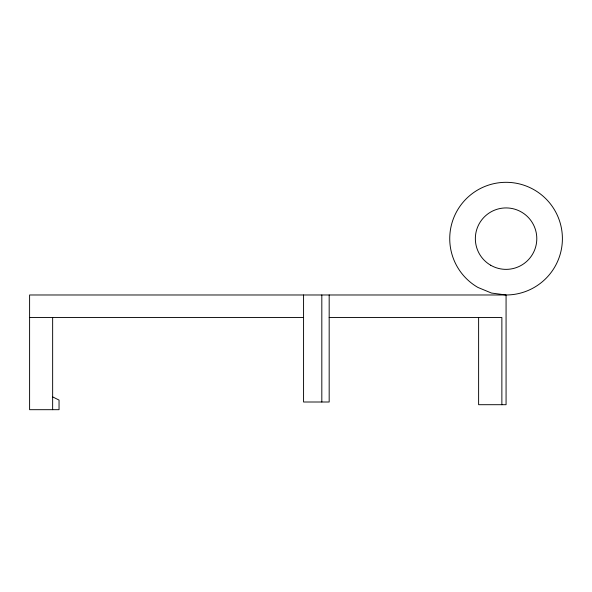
<?xml version="1.0" encoding="UTF-8"?>
<svg xmlns="http://www.w3.org/2000/svg" width="592" height="592" viewBox="0 0 592 592"><rect width="100%" height="100%" fill="white"/><g stroke="black" fill="none" stroke-linecap="round" stroke-linejoin="round"><path stroke-width="0.89" d="M29.6 317.504L303.57 317.504M329.174 317.504L501.868 317.504L501.868 404.699M52.644 396.884L59.045 400.081L59.045 409.686L29.6 409.686L29.6 294.979L506.071 294.979A56.329 56.329 0 0 0 559.003 219.38A56.329 56.329 0 0 0 469.863 195.493A56.329 56.329 0 0 0 477.907 287.431L491.493 293.055L506.071 294.979L506.071 404.699L478.617 404.699L478.617 317.504M329.174 294.979L329.174 402.005L303.57 402.005L303.57 294.979M321.819 294.979L321.819 402.005M52.644 317.504L52.644 409.686M490.709 265.253A30.725 30.725 0 0 0 536.796 238.643A30.725 30.725 0 0 0 490.709 212.04A30.725 30.725 0 0 0 490.709 265.253"/></g></svg>
